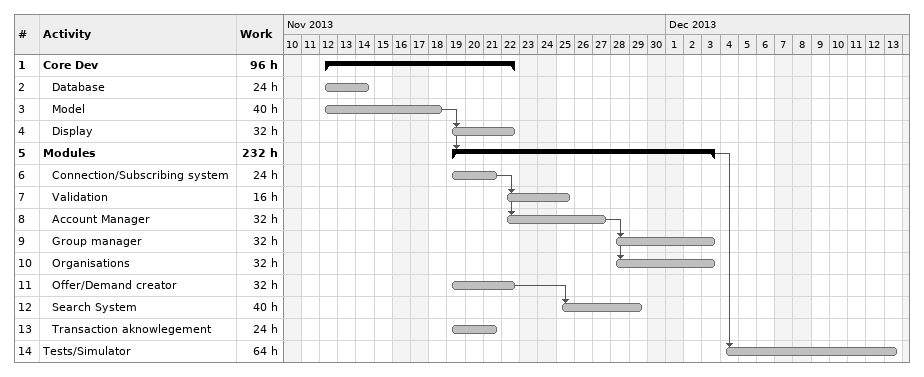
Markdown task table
| ID | Level | Task | Start | Finish | Predecessors | Work (h) |
|---|---|---|---|---|---|---|
| 1 | 1 | **Core Dev** | 2013-11-12 | 2013-11-22 |  | 96 |
| 2 | 2 | Database | 2013-11-12 | 2013-11-14 |  | 24 |
| 3 | 2 | Model | 2013-11-12 | 2013-11-18 |  | 40 |
| 4 | 2 | Display | 2013-11-19 | 2013-11-22 | 3 | 32 |
| 5 | 1 | **Modules** | 2013-11-19 | 2013-12-03 | 3 | 232 |
| 6 | 2 | Connection/Subscribing system | 2013-11-19 | 2013-11-21 |  | 24 |
| 7 | 2 | Validation | 2013-11-22 | 2013-11-25 | 6 | 16 |
| 8 | 2 | Account Manager | 2013-11-22 | 2013-11-27 | 6 | 32 |
| 9 | 2 | Group manager | 2013-11-28 | 2013-12-03 | 8 | 32 |
| 10 | 2 | Organisations | 2013-11-28 | 2013-12-03 | 8 | 32 |
| 11 | 2 | Offer/Demand creator | 2013-11-19 | 2013-11-22 |  | 32 |
| 12 | 2 | Search System | 2013-11-25 | 2013-11-29 | 11 | 40 |
| 13 | 2 | Transaction aknowlegement | 2013-11-19 | 2013-11-21 |  | 24 |
| 14 | 1 | Tests/Simulator | 2013-12-04 | 2013-12-13 | 5 | 64 |
